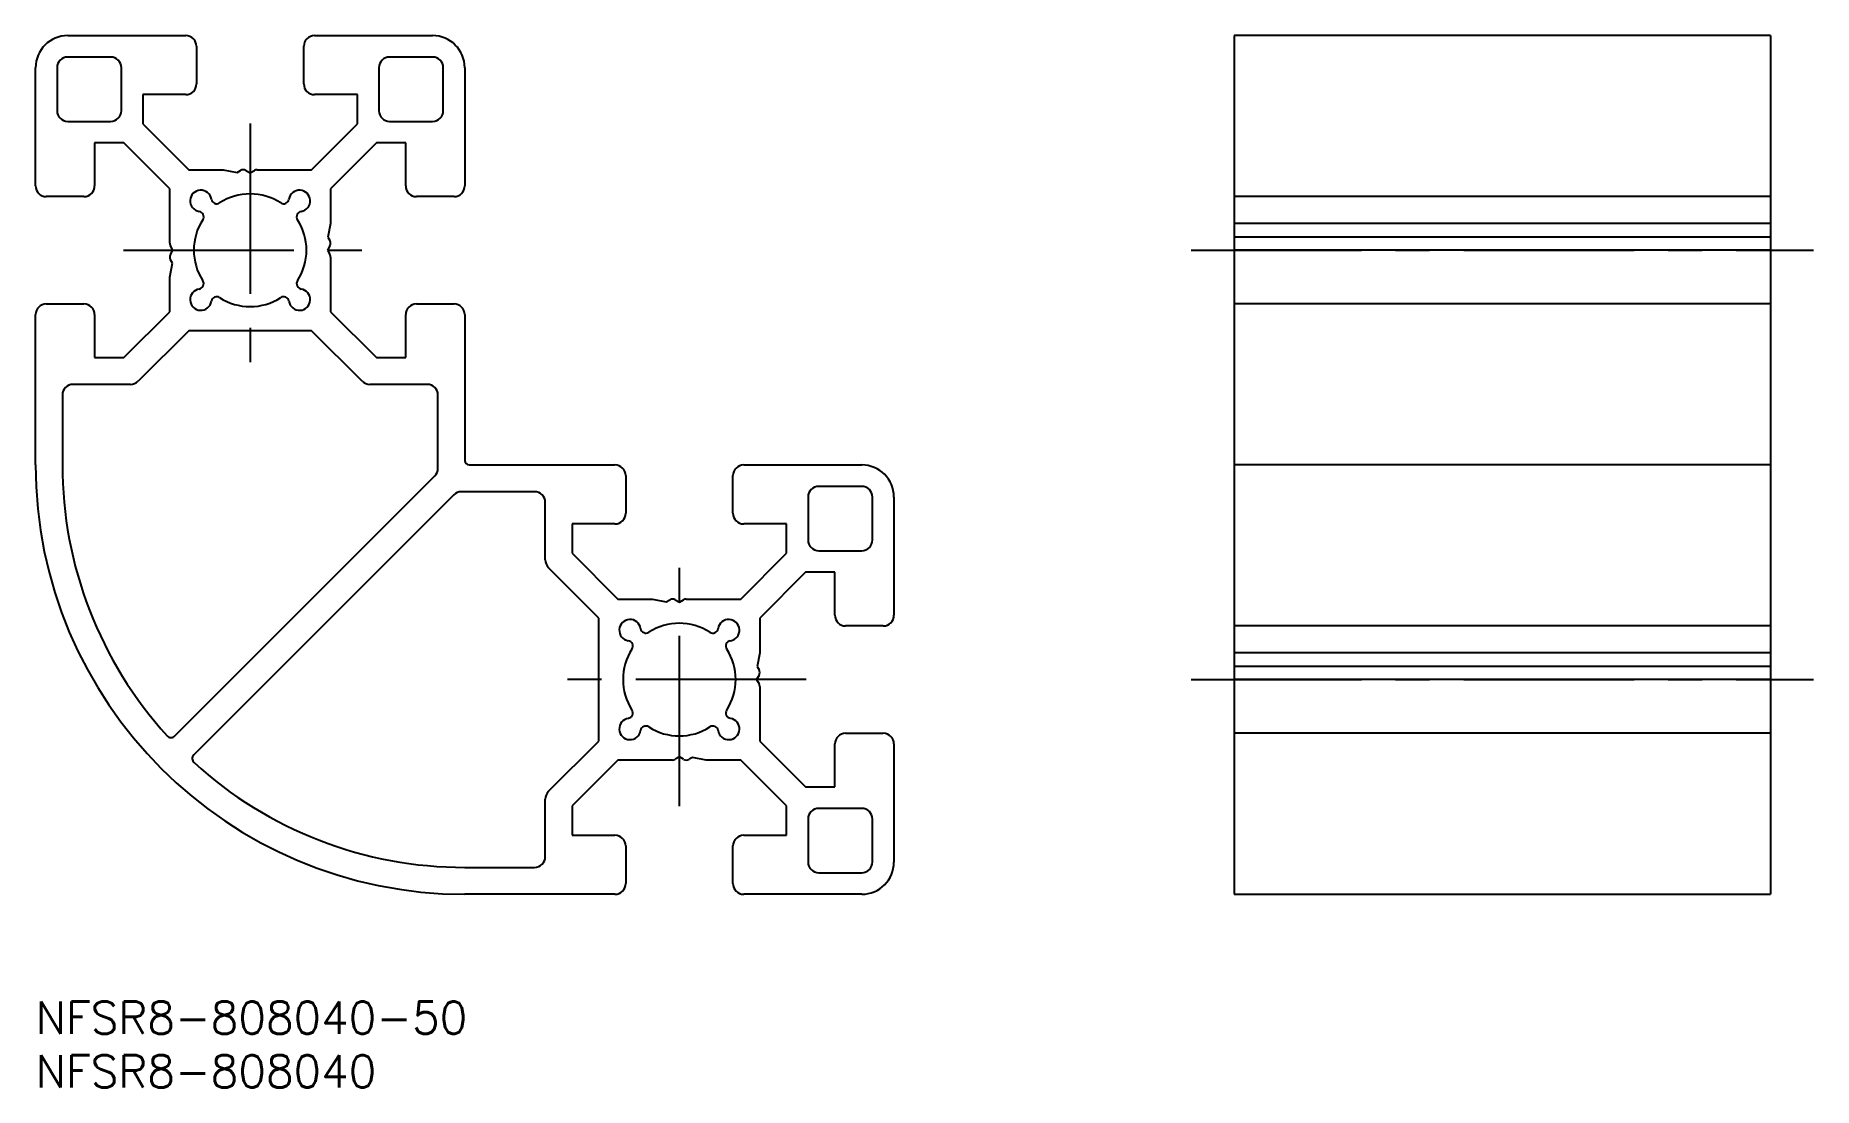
# Model space of a CAD drawing. Extents: x 0 to 166, y -8 to 90.
import ezdxf

# ---------------------------------------------------------------- set-up
doc = ezdxf.new("R2010")
doc.units = 0
doc.header["$LTSCALE"] = 0.5
doc.linetypes.add('CENTER', pattern=[50.8, 31.75, -6.35, 6.35, -6.35])
for name, color, linetype in [('MSM_CENTER', 1, 'CENTER'), ('MSM_CONTINUOUS', 7, 'CONTINUOUS'), ('MSM_PART_NUMBER', 7, 'CONTINUOUS')]:
    doc.layers.add(name, color=color, linetype=linetype)
doc.styles.get("Standard").update_dxf_attribs({"font": 'txt.shx', "height": 3, "bigfont": 'bigfont.shx'})

# ---------------------------------------------------------------- blocks, each defined once
blk = doc.blocks.new('*U37')
at = {"layer": 'MSM_PART_NUMBER'}
blk.add_text('NFSR8-808040-50', height=3, dxfattribs=at).set_placement((0, -3))
blk = doc.blocks.new('*U38')
at = {"layer": 'MSM_PART_NUMBER'}
blk.add_text('NFSR8-808040', height=3, dxfattribs=at).set_placement((0, -8))

msp = doc.modelspace()

# ---------------------------------------------------------------- linework, layer by layer
at = {"layer": 'MSM_CENTER'}
for p, q in [((20, 81.81), (20, 58.19)), ((8.19, 70), (31.81, 70)), ((107.7, 70), (165.7, 70)), ((60, 18.19), (60, 41.81)), ((71.81, 30), (48.19, 30)), ((107.7, 30), (165.7, 30))]:
    msp.add_line(p, q, dxfattribs=at)
at = {"layer": 'MSM_CONTINUOUS'}
for p, q in [((3, 90), (14, 90)), ((26, 90), (37, 90)), ((161.7, 90), (111.7, 90)), ((111.7, 90), (111.7, 10)), ((161.7, 90), (161.7, 10)), ((7, 88), (3, 88)), ((15, 89), (15, 85.5)), ((25, 85.5), (25, 89)), ((37, 88), (33, 88)), ((0, 76), (0, 87)), ((2, 87), (2, 83)), ((8, 83), (8, 87)), ((32, 87), (32, 83)), ((38, 83), (38, 87)), ((40, 87), (40, 76)), ((10, 84.5), (10, 81.77)), ((14, 84.5), (10, 84.5)), ((30, 84.5), (26, 84.5)), ((30, 81.77), (30, 84.5)), ((3, 82), (7, 82)), ((10, 81.77), (14.27, 77.5)), ((25.73, 77.5), (30, 81.77)), ((33, 82), (37, 82)), ((5.5, 80), (5.5, 76)), ((8.23, 80), (5.5, 80)), ((12.5, 75.73), (8.23, 80)), ((31.77, 80), (27.5, 75.73)), ((34.5, 80), (31.77, 80)), ((34.5, 76), (34.5, 80)), ((14.27, 77.5), (17.5, 77.5)), ((17.5, 77.5), (18.78, 77.25)), ((18.78, 77.25), (19.1, 77.43)), ((19.6, 77.43), (20, 77.2)), ((20, 77.2), (20.4, 77.43)), ((20.65, 77.5), (25.73, 77.5)), ((4.5, 75), (1, 75)), ((12.5, 70.65), (12.5, 75.73)), ((27.5, 75.73), (27.5, 72.5)), ((39, 75), (35.5, 75)), ((161.7, 75), (111.7, 75)), ((27.5, 72.5), (27.25, 71.22)), ((161.7, 72.5), (111.7, 72.5)), ((12.8, 70), (12.57, 70.4)), ((12.57, 69.6), (12.8, 70)), ((27.43, 70.4), (27.2, 70)), ((27.2, 70), (27.43, 69.6)), ((27.25, 71.22), (27.43, 70.9)), ((161.7, 71.22), (111.7, 71.22)), ((161.7, 70), (111.7, 70)), ((12.5, 67.5), (12.75, 68.78)), ((12.75, 68.78), (12.57, 69.1)), ((27.5, 69.35), (27.5, 64.27)), ((12.5, 64.27), (12.5, 67.5)), ((1, 65), (4.5, 65)), ((35.5, 65), (39, 65)), ((161.7, 65), (111.7, 65)), ((0, 50), (0, 64)), ((5.5, 64), (5.5, 60)), ((8.23, 60), (12.5, 64.27)), ((27.5, 64.27), (31.77, 60)), ((34.5, 60), (34.5, 64)), ((40, 64), (40, 50.4)), ((14.27, 62.5), (9.56, 57.79)), ((25.73, 62.5), (14.27, 62.5)), ((30.44, 57.79), (25.73, 62.5)), ((5.5, 60), (8.23, 60)), ((31.77, 60), (34.5, 60)), ((2.5, 56.5), (2.5, 50)), ((8.85, 57.5), (3.5, 57.5)), ((36.5, 57.5), (31.15, 57.5)), ((37.5, 49.68), (37.5, 56.5)), ((40.4, 50), (54, 50)), ((66, 50), (77, 50)), ((161.7, 50), (111.7, 50)), ((12.98, 24.75), (37.21, 48.97)), ((55, 49), (55, 45.5)), ((65, 45.5), (65, 49)), ((38.97, 47.21), (14.75, 22.98)), ((46.5, 47.5), (39.68, 47.5)), ((47.5, 41.15), (47.5, 46.5)), ((72, 47), (72, 43)), ((77, 48), (73, 48)), ((78, 43), (78, 47)), ((80, 47), (80, 36)), ((50, 44.5), (50, 41.77)), ((54, 44.5), (50, 44.5)), ((70, 44.5), (66, 44.5)), ((70, 41.77), (70, 44.5)), ((50, 41.77), (54.27, 37.5)), ((65.73, 37.5), (70, 41.77)), ((73, 42), (77, 42)), ((52.5, 35.73), (47.79, 40.44)), ((71.77, 40), (67.5, 35.73)), ((74.5, 40), (71.77, 40)), ((74.5, 36), (74.5, 40)), ((54.27, 37.5), (57.5, 37.5)), ((57.5, 37.5), (58.78, 37.25)), ((58.78, 37.25), (59.1, 37.43)), ((59.6, 37.43), (60, 37.2)), ((60, 37.2), (60.4, 37.43)), ((60.65, 37.5), (65.73, 37.5)), ((52.5, 24.27), (52.5, 35.73)), ((67.5, 35.73), (67.5, 32.5)), ((79, 35), (75.5, 35)), ((161.7, 35), (111.7, 35)), ((67.5, 32.5), (67.25, 31.22)), ((161.7, 32.5), (111.7, 32.5)), ((67.43, 30.4), (67.2, 30)), ((67.2, 30), (67.43, 29.6)), ((67.25, 31.22), (67.43, 30.9)), ((161.7, 31.22), (111.7, 31.22)), ((161.7, 30), (111.7, 30)), ((67.5, 29.35), (67.5, 24.27)), ((75.5, 25), (79, 25)), ((161.7, 25), (111.7, 25)), ((47.79, 19.56), (52.5, 24.27)), ((67.5, 24.27), (71.77, 20)), ((74.5, 20), (74.5, 24)), ((80, 24), (80, 13)), ((54.27, 22.5), (50, 18.23)), ((59.35, 22.5), (54.27, 22.5)), ((60, 22.8), (59.6, 22.57)), ((60.4, 22.57), (60, 22.8)), ((61.22, 22.75), (60.9, 22.57)), ((62.5, 22.5), (61.22, 22.75)), ((65.73, 22.5), (62.5, 22.5)), ((70, 18.23), (65.73, 22.5)), ((71.77, 20), (74.5, 20)), ((47.5, 13.5), (47.5, 18.85)), ((50, 18.23), (50, 15.5)), ((70, 15.5), (70, 18.23)), ((72, 17), (72, 13)), ((77, 18), (73, 18)), ((78, 13), (78, 17)), ((50, 15.5), (54, 15.5)), ((66, 15.5), (70, 15.5)), ((55, 14.5), (55, 11)), ((65, 11), (65, 14.5)), ((40, 12.5), (46.5, 12.5)), ((73, 12), (77, 12)), ((54, 10), (40, 10)), ((77, 10), (66, 10)), ((111.7, 10), (161.7, 10))]:
    msp.add_line(p, q, dxfattribs=at)
for centre, radius, start, end in [((3, 87), 3, 90, 180), ((14, 89), 1, 0, 90), ((26, 89), 1, 90, 180), ((37, 87), 3, 0, 90), ((3, 87), 1, 90, 180), ((7, 87), 1, 0, 90), ((33, 87), 1, 90, 180), ((37, 87), 1, 0, 90), ((14, 85.5), 1, 270, 0), ((26, 85.5), 1, 180, 270), ((3, 83), 1, 180, 270), ((7, 83), 1, 270, 0), ((33, 83), 1, 180, 270), ((37, 83), 1, 270, 0), ((19.35, 77), 0.5, 60, 120), ((20.65, 77), 0.5, 90, 120), ((1, 76), 1, 180, 270), ((4.5, 76), 1, 270, 0), ((15.4, 74.6), 1, 9.0883, 260.9118), ((16.88, 74.83), 0.5, 189.0882, 302.8024), ((20, 70), 5.25, 57.1976, 122.8024), ((23.12, 74.83), 0.5, 237.1976, 350.9117), ((24.6, 74.6), 1, 279.0883, 170.9118), ((35.5, 76), 1, 180, 270), ((39, 76), 1, 270, 0), ((15.17, 73.12), 0.5, 327.1976, 80.9117), ((24.83, 73.12), 0.5, 99.0882, 212.8024), ((20, 70), 5.25, 147.1976, 212.8024), ((20, 70), 5.25, 327.1976, 32.8024), ((13, 70.65), 0.5, 180, 210), ((13, 69.35), 0.5, 150, 210), ((27, 70.65), 0.5, 330, 30), ((27, 69.35), 0.5, 0, 30), ((15.4, 65.4), 1, 99.0883, 350.9118), ((15.17, 66.88), 0.5, 279.0882, 32.8024), ((24.6, 65.4), 1, 189.0883, 80.9117), ((24.83, 66.88), 0.5, 147.1976, 260.9117), ((1, 64), 1, 90, 180), ((4.5, 64), 1, 0, 90), ((16.88, 65.17), 0.5, 57.1976, 170.9117), ((20, 70), 5.25, 237.1976, 302.8024), ((23.12, 65.17), 0.5, 9.0883, 122.8024), ((35.5, 64), 1, 90, 180), ((39, 64), 1, 0, 90), ((3.5, 56.5), 1, 90, 180), ((8.85, 58.5), 1, 270, 315), ((31.15, 58.5), 1, 225, 270), ((36.5, 56.5), 1, 0, 90), ((40, 50), 40, 180, 270), ((40, 50), 37.5, 180, 222.2891), ((40.4, 50.4), 0.4, 180, 270), ((54, 49), 1, 0, 90), ((66, 49), 1, 90, 180), ((77, 47), 3, 0, 90), ((36.5, 49.68), 1, 315, 0), ((39.68, 46.5), 1, 90, 135), ((46.5, 46.5), 1, 0, 90), ((73, 47), 1, 90, 180), ((77, 47), 1, 0, 90), ((54, 45.5), 1, 270, 0), ((66, 45.5), 1, 180, 270), ((73, 43), 1, 180, 270), ((77, 43), 1, 270, 0), ((48.5, 41.15), 1, 180, 225), ((59.35, 37), 0.5, 60, 120), ((60.65, 37), 0.5, 90, 120), ((55.4, 34.6), 1, 9.0883, 260.9118), ((60, 30), 5.25, 57.1976, 122.8024), ((64.6, 34.6), 1, 279.0883, 170.9118), ((75.5, 36), 1, 180, 270), ((79, 36), 1, 270, 0), ((55.17, 33.12), 0.5, 327.1976, 80.9117), ((56.88, 34.83), 0.5, 189.0882, 302.8024), ((63.12, 34.83), 0.5, 237.1976, 350.9117), ((64.83, 33.12), 0.5, 99.0882, 212.8024), ((60, 30), 5.25, 147.1976, 212.8024), ((60, 30), 5.25, 327.1976, 32.8024), ((67, 30.65), 0.5, 330, 30), ((67, 29.35), 0.5, 0, 30), ((55.17, 26.88), 0.5, 279.0882, 32.8024), ((64.83, 26.88), 0.5, 147.1976, 260.9117), ((55.4, 25.4), 1, 99.0883, 350.9118), ((56.88, 25.17), 0.5, 57.1976, 170.9117), ((60, 30), 5.25, 237.1976, 302.8024), ((63.12, 25.17), 0.5, 9.0883, 122.8024), ((64.6, 25.4), 1, 189.0883, 80.9117), ((75.5, 24), 1, 90, 180), ((79, 24), 1, 0, 90), ((12.63, 25.1), 0.5, 222.2891, 315), ((15.1, 22.63), 0.5, 135, 227.7109), ((40, 50), 37.5, 227.7109, 270), ((59.35, 23), 0.5, 270, 300), ((60.65, 23), 0.5, 240, 300), ((48.5, 18.85), 1, 135, 180), ((73, 17), 1, 90, 180), ((77, 17), 1, 0, 90), ((54, 14.5), 1, 0, 90), ((66, 14.5), 1, 90, 180), ((46.5, 13.5), 1, 270, 0), ((73, 13), 1, 180, 270), ((77, 13), 3, 270, 0), ((77, 13), 1, 270, 0), ((54, 11), 1, 270, 0), ((66, 11), 1, 180, 270)]:
    msp.add_arc(centre, radius, start, end, dxfattribs=at)

# ---------------------------------------------------------------- block references
for name in ['*U37', '*U38']:
    msp.add_blockref(name, (0, 0), dxfattribs=at)

doc.saveas('drawing.dxf')
